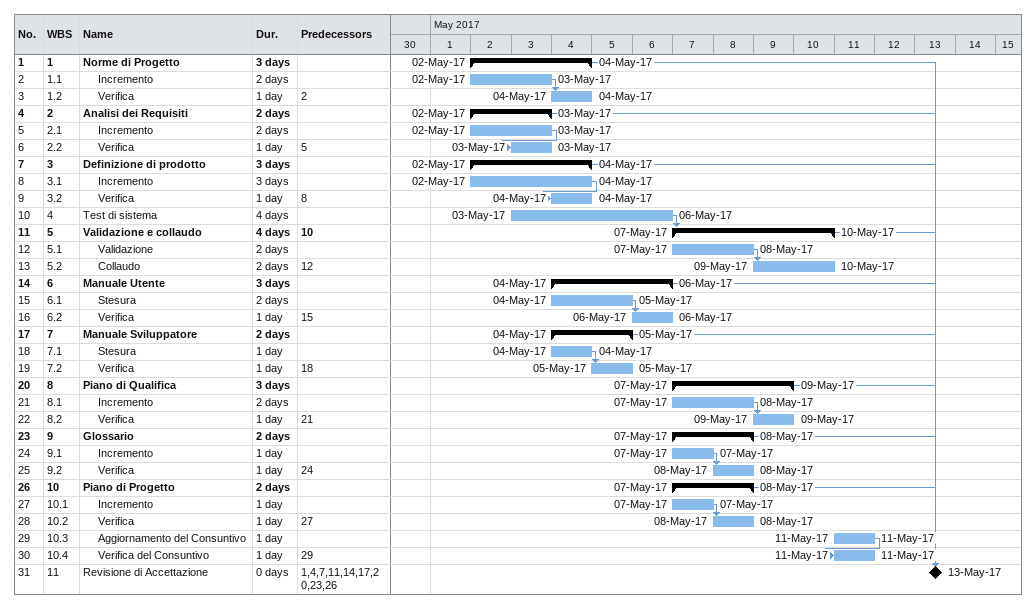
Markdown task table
| ID | WBS | Task | Duration | Start | Finish | Predecessors |
|---|---|---|---|---|---|---|
| 1 | 1 | **Norme di Progetto** | 3d | 2017-05-02 | 2017-05-04 |  |
| 2 | 1.1 | Incremento | 2d | 2017-05-02 | 2017-05-03 |  |
| 3 | 1.2 | Verifica | 1d | 2017-05-04 | 2017-05-04 | 2 |
| 4 | 2 | **Analisi dei Requisiti** | 2d | 2017-05-02 | 2017-05-03 |  |
| 5 | 2.1 | Incremento | 2d | 2017-05-02 | 2017-05-03 |  |
| 6 | 2.2 | Verifica | 1d | 2017-05-03 | 2017-05-03 | 5 |
| 7 | 3 | **Definizione di prodotto** | 3d | 2017-05-02 | 2017-05-04 |  |
| 8 | 3.1 | Incremento | 3d | 2017-05-02 | 2017-05-04 |  |
| 9 | 3.2 | Verifica | 1d | 2017-05-04 | 2017-05-04 | 8 |
| 10 | 4 | Test di sistema | 4d | 2017-05-03 | 2017-05-06 |  |
| 11 | 5 | **Validazione e collaudo** | 4d | 2017-05-07 | 2017-05-10 | 10 |
| 12 | 5.1 | Validazione | 2d | 2017-05-07 | 2017-05-08 |  |
| 13 | 5.2 | Collaudo | 2d | 2017-05-09 | 2017-05-10 | 12 |
| 14 | 6 | **Manuale Utente** | 3d | 2017-05-04 | 2017-05-06 |  |
| 15 | 6.1 | Stesura | 2d | 2017-05-04 | 2017-05-05 |  |
| 16 | 6.2 | Verifica | 1d | 2017-05-06 | 2017-05-06 | 15 |
| 17 | 7 | **Manuale Sviluppatore** | 2d | 2017-05-04 | 2017-05-05 |  |
| 18 | 7.1 | Stesura | 1d | 2017-05-04 | 2017-05-04 |  |
| 19 | 7.2 | Verifica | 1d | 2017-05-05 | 2017-05-05 | 18 |
| 20 | 8 | **Piano di Qualifica** | 3d | 2017-05-07 | 2017-05-09 |  |
| 21 | 8.1 | Incremento | 2d | 2017-05-07 | 2017-05-08 |  |
| 22 | 8.2 | Verifica | 1d | 2017-05-09 | 2017-05-09 | 21 |
| 23 | 9 | **Glossario** | 2d | 2017-05-07 | 2017-05-08 |  |
| 24 | 9.1 | Incremento | 1d | 2017-05-07 | 2017-05-07 |  |
| 25 | 9.2 | Verifica | 1d | 2017-05-08 | 2017-05-08 | 24 |
| 26 | 10 | **Piano di Progetto** | 2d | 2017-05-07 | 2017-05-08 |  |
| 27 | 10.1 | Incremento | 1d | 2017-05-07 | 2017-05-07 |  |
| 28 | 10.2 | Verifica | 1d | 2017-05-08 | 2017-05-08 | 27 |
| 29 | 10.3 | Aggiornamento del Consuntivo | 1d | 2017-05-11 | 2017-05-11 |  |
| 30 | 10.4 | Verifica del Consuntivo | 1d | 2017-05-11 | 2017-05-11 | 29 |
| 31 | 11 | Revisione di Accettazione | 0d | 2017-05-13 | 2017-05-13 | 1, 4, 7, 11, 14, 17, 20, 23, 26 |
